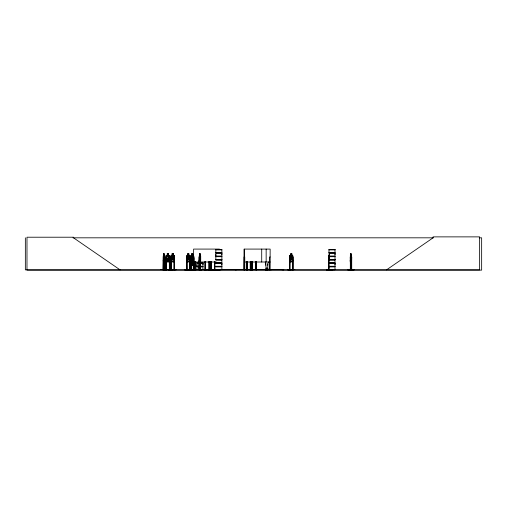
<?xml version="1.0" encoding="UTF-8"?>
<svg xmlns="http://www.w3.org/2000/svg" width="507" height="507" viewBox="0 0 507 507"><rect width="100%" height="100%" fill="white"/><g stroke="black" fill="none" stroke-linecap="round" stroke-linejoin="round"><path stroke-width="0.76" d="M196.925 266.264L196.925 263.291L202.971 263.291L202.965 266.264L196.925 266.264L196.931 264.781M202.965 264.781L202.965 263.291M215.836 256.098L215.836 254.615M221.87 264.781L221.87 263.291L215.83 263.291M221.87 254.615L221.87 253.132L215.83 253.132L215.83 256.098L221.876 256.098L221.876 253.132M335.007 264.781L335.007 263.291L328.967 263.291M335.007 254.615L335.007 253.132L328.967 253.132M217.123 269.844L221.965 269.585L214.131 269.819M221.965 269.604L214.068 269.851M241.579 269.604L257.404 269.61M246.427 269.844L246.408 261.492L246.37 269.851M164.255 261.808L164.249 255.401M351.357 261.808L351.509 260.23M160.763 269.61L176.081 269.813M266.688 268.235L267.056 268.285L266.688 268.431M266.91 268.349L266.828 268.311M347.884 269.844L354.038 269.844M347.96 269.851L353.962 269.851M201.399 269.813L201.412 269.382M326.35 269.844L335.019 269.73L335.007 266.859L328.967 266.859M326.438 269.851L332.706 269.844M329.208 259.635L329.258 258.374M164.23 258.95L164.04 260.224L163.672 260.224L163.672 255.452M199.137 269.844L199.207 255.965L199.733 255.401L199.682 253.811L200.214 253.811L200.436 258.95L200.195 260.224L199.752 260.224L199.733 253.811M203.725 269.604L184.789 269.851M190.86 258.931L191.196 257.347L193.516 257.347M191.234 257.347L190.962 269.851M193.376 261.758L193.699 260.224M193.395 261.808L193.775 260.23M163.393 255.401L163.33 269.851M189.491 261.808L189.884 255.959L188.813 255.401M292.514 261.758L292.888 260.224M292.964 260.23L292.539 261.808L289.903 261.808M350.369 255.401L350.305 269.851M350.375 255.452L350.362 261.808M174.135 255.401L174.604 255.959L174.573 260.23L174.123 261.758L171.29 261.758M174.148 261.808L174.604 260.23M184.763 269.61L195.601 269.61L184.763 269.787M169.306 261.808L169.775 260.23M287.856 269.787L294.757 269.61L287.83 269.819M328.783 261.808L328.84 255.401M169.199 269.813L169.807 269.382M172.266 269.813L168.33 269.851L172.247 269.819M164.211 269.819L164.002 253.811M164.376 269.813L164.439 255.959M192.768 263.71L193.256 263.177L193.256 260.211L192.768 258.938L192.768 255.984L192.248 257.436L191.494 255.953L192.052 257.797L191.57 259.723L192.261 258.145L193.097 259.692L192.457 257.803L193.078 256.035L191.861 255.984L191.38 263.177L191.868 263.71L191.906 265.3M247.105 269.819L247.048 269.382M252.904 269.819L249.793 269.819M191.83 253.811L191.373 258.95L191.861 260.224L191.849 263.196L192.387 261.726L193.135 263.209L192.578 261.365L193.066 259.438L192.368 261.016L191.532 259.47L192.178 261.358L191.564 263.184L192.768 263.177L192.768 260.211L193.256 258.95L192.723 253.861L191.817 253.861M204.029 269.813L216.026 269.819M204.036 269.61L205.962 269.851L204.036 269.787M209.385 269.819L209.397 261.492M209.581 269.61L209.461 261.492M211.273 269.819L211.267 261.599M193.281 269.844L193.3 263.013M246.662 269.844L246.668 269.382M193.465 263.76L193.813 258.931M193.813 263.196L193.503 263.76L191.202 263.76L190.892 263.177L190.854 255.965L191.164 255.401L191.83 255.401M190.892 255.991L191.183 255.452L193.414 255.452M187.115 255.401L186.779 255.991L186.912 269.851M289.573 269.851L289.554 255.965L289.909 255.401L290.714 255.401M289.586 269.851L289.592 255.965L289.947 255.401M173.375 253.811L172.114 253.811L172.114 255.401L171.271 255.401L170.878 255.965L170.878 260.23L171.258 261.808L174.18 261.808M170.922 255.991L171.309 255.401M165.985 269.851L165.903 255.965L166.34 255.401M265.953 269.844L265.833 268.799L265.338 269.844L265.541 269.471M267.373 269.591L265.484 269.844M265.852 269.762L266.321 269.825L265.991 269.724M267.43 269.844L265.541 269.737M267.468 269.642L267.937 269.642L268.083 268.799L267.95 269.844M268.26 269.838L265.662 269.724M291.804 253.861L290.714 253.861L290.752 255.452L290.15 255.984L290.15 258.95L290.714 260.224L291.766 260.224L292.324 258.95L291.804 253.811M172.184 255.452L171.569 255.984L171.569 258.95L172.184 260.224L173.331 260.224L173.952 258.95L173.952 255.984L173.331 255.452L173.343 253.811M167.259 255.452L166.619 255.984L166.619 258.95L167.259 260.224L168.451 260.224L169.091 258.95L169.091 255.984L168.451 255.452L168.419 253.861L167.228 253.861M386.549 269.851L433.092 237.821L433.092 236.877L479.628 236.877L479.628 269.851L25.35 269.851L25.35 237.821M267.785 269.851L267.056 269.705M193.484 269.819L193.566 256.935M329.208 256.035L329.265 257.245M72.932 237.821L433.333 237.821M479.273 237.821L481.65 237.821L481.65 270.123L26.985 270.123L26.985 237.213L73.528 237.213L73.528 237.821L120.064 269.851M219.455 249.083L193.617 249.083L193.604 269.851M215.824 249.552L221.876 249.552M328.961 249.552L335.019 249.552M215.836 249.85L221.87 249.85M328.973 249.85L335.007 249.85M215.83 252.537L221.876 252.537L221.876 249.672L215.824 249.659L215.836 252.537M215.786 252.74L221.914 252.74M328.923 252.74L335.051 252.74M215.786 252.923L221.914 252.923M328.923 252.923L335.051 252.923M163.609 253.811L164.053 253.811M187.78 253.811L188.851 253.811L188.851 255.401M191.785 253.811L192.799 253.811L192.768 255.452M163.622 253.861L164.04 253.861M172.152 253.861L173.331 253.861M187.812 253.861L188.819 253.861M199.701 253.861L200.195 253.861M350.635 253.861L351.098 253.861M163.97 254.127L163.97 254.66M163.66 255.401L163.222 255.965L163.172 269.851M166.309 255.401L167.259 255.401M168.451 255.401L169.325 255.401L169.775 255.959L169.706 269.851L169.661 256.935M173.343 255.401L174.174 255.401M187.07 255.401L187.818 255.401M192.761 255.401L193.427 255.401M200.164 255.401L200.677 255.984L200.69 260.23L200.474 261.808L199.352 261.808L199.226 260.224L199.403 261.808M291.804 255.401L292.564 255.401L292.964 255.959L292.926 269.851M328.789 255.401L329.201 255.401M350.318 255.401L350.673 255.401M351.066 255.401L351.541 255.984L351.566 269.851M163.349 255.452L164.3 255.452M171.29 255.452L174.155 255.452L174.604 255.959M189.51 255.452L187.089 255.452L186.741 255.965L186.798 269.851M199.365 255.452L200.518 255.452M289.928 255.452L292.552 255.452M328.796 255.452L329.214 255.452L329.201 253.811L329.17 260.224M350.324 255.452L351.395 255.452M165.903 255.965L166.359 255.452L169.306 255.452L169.706 255.984M189.884 255.959L189.814 269.851M190.816 255.965L190.797 269.851M200.639 255.959L200.639 269.851L200.658 269.382M328.669 255.965L328.663 269.851M351.56 255.959L351.351 255.401M167.259 255.984L168.451 255.984M328.967 256.098L335.013 256.098L335.013 253.132M215.786 256.308L221.914 256.308M328.923 256.308L335.051 256.308M215.786 256.491L221.914 256.491M328.923 256.491L335.051 256.491M215.83 256.7L221.876 256.7L221.876 259.559L215.836 259.483M328.967 256.7L335.013 256.7L335.013 259.559L328.961 259.565M163.317 256.935L163.096 269.851M164.376 256.935L164.173 269.851M169.763 256.935L169.313 256.935L169.37 269.851M174.528 256.935L174.085 256.935L174.047 269.851M189.396 256.935L189.814 256.935M193.3 256.935L194.054 256.935L194.004 269.851M200.626 256.935L200.48 269.851M244.089 256.935L243.924 269.851M244.304 256.935L244.742 256.935L244.792 269.851M270.149 256.935L269.711 256.935L269.661 269.851M289.573 256.935L289.998 256.935L289.915 269.851M328.663 256.935L328.821 269.851M350.217 256.935L350.514 269.851L350.185 269.382M167.259 258.95L168.451 258.95M191.861 258.95L192.768 258.938M328.973 259.483L335.007 259.483M221.876 259.565L215.773 259.641L221.876 259.717M328.961 259.717L335.019 259.717M215.824 259.838L221.876 259.838L221.87 262.696L215.83 262.696M328.961 259.818L335.019 259.818L335.007 262.696L328.967 262.696M215.836 260.009L221.87 260.009M328.973 260.009L335.007 260.009M163.222 260.23L163.393 261.808M186.741 260.23L187.102 261.808M190.816 260.23L191.158 261.808M191.861 260.224L192.768 260.211M289.592 260.23L289.934 261.808M163.349 261.758L164.3 261.758M169.306 261.758L166.328 261.758L165.979 260.224M187.089 261.758L189.51 261.758M193.414 261.758L191.139 261.758L190.892 260.224M199.365 261.758L200.518 261.758M289.928 261.758L292.552 261.758M350.324 261.758L351.395 261.758M163.343 261.808L164.306 261.808M166.296 261.808L169.338 261.808M187.064 261.808L189.529 261.808M191.114 261.808L193.44 261.808M351.408 261.808L350.312 261.808L350.191 260.224M193.617 262.005L216.324 262.005M244.304 262.005L270.149 262.005M196.925 262.696L202.971 262.696M196.887 262.905L203.015 262.905M215.786 262.905L221.914 262.905M328.923 262.905L335.051 262.905M196.887 263.089L203.015 263.089M215.786 263.089L221.914 263.089M328.923 263.089L335.051 263.089M190.86 263.203L191.259 263.71M192.844 263.76L192.844 265.351L191.83 265.351L191.868 263.71M215.83 266.264L221.876 266.264L221.876 263.291M328.967 266.264L335.013 266.264L335.013 263.291M196.887 266.467L203.015 266.467M215.786 266.467L221.914 266.467M328.923 266.467L335.051 266.467M196.887 266.65L203.015 266.65M215.786 266.65L221.914 266.65M328.923 266.65L335.051 266.65M215.83 266.859L221.876 266.859L221.876 269.724M265.839 269.141L265.979 269.591M266.055 269.23L267.671 269.23L268.007 263.006A1.616 1.616 0 0 0 268.476 261.859M163.362 269.382L163.013 269.851M164.414 269.382L164.091 269.851M170.707 269.382L171.239 269.382M174.04 269.382L174.566 269.382L174.566 269.851M186.563 269.382L187.051 269.382L187.039 269.851M189.365 269.382L189.852 269.382M190.632 269.382L191.107 269.382M216.4 269.451L192.66 269.451L192.66 269.851M221.901 269.451L283.717 269.451L283.717 269.851M289.529 269.382L290.042 269.382L290.036 269.851M292.571 269.382L293.09 269.382L293.078 269.851M328.625 269.382L328.999 269.851L328.967 261.492M351.389 269.382L351.738 269.382M249.761 269.61L252.936 269.61M287.856 269.61L294.757 269.61M326.426 269.61L335.007 269.642M347.948 269.61L353.975 269.61M208.592 269.819L213.485 269.819L208.529 269.851M196.912 269.844L196.925 266.859L202.971 266.859L202.882 269.813M270.256 269.813L270.199 269.382M252.106 269.382L251.985 269.844L251.973 261.492M251.821 269.813L251.745 261.492M219.411 269.851L219.411 269.382L219.677 269.851M199.758 269.813L199.714 269.382M210.462 269.813L210.57 261.492M210.646 269.819L210.633 261.492M171.233 269.819L171.195 256.935L170.751 256.935L170.751 269.851M208.992 261.492L209.055 269.844M193.389 255.401L193.737 255.984L193.731 269.851M251.77 269.787L251.789 269.382M165.903 260.23L166.328 261.808M170.922 260.224L171.296 261.808M350.413 258.95L350.635 260.224L351.047 260.224L351.047 253.861M266.112 269.356L265.719 263.006A1.616 1.616 0 0 1 265.243 261.859M351.719 269.851L351.706 256.935L351.408 269.851M351.643 269.382L351.624 269.851M351.098 255.452L351.117 253.811L350.622 253.811L350.356 269.851M350.673 253.811L350.686 255.452M350.204 269.382L350.21 269.851M330.412 269.382L330.406 269.851M330.291 269.382L330.253 269.851L330.171 269.382M330.089 269.382L330.076 269.851M329.17 255.984L329.17 258.95M328.745 269.382L328.764 269.851M293.046 269.851L293.046 256.935L292.615 256.935L292.577 269.851M292.856 269.382L292.786 269.851M292.735 256.935L292.697 269.851M291.836 255.401L291.836 253.811L290.676 253.811L290.714 255.452M289.877 256.935L289.808 269.851L289.763 269.382M283.502 269.451L283.502 269.851M282.773 269.451L282.773 269.851M282.107 269.451L282.107 269.851M271.131 269.451L271.131 269.851M270.098 269.851L270.149 249.083L244.304 249.083L244.355 269.851M269.762 269.382L269.762 269.851M267.24 269.471L267.24 268.057L266.498 268.057L266.498 269.471M266.409 268.647L266.409 269.591M266.15 249.083L266.15 262.005M261.713 249.083L261.713 262.005M256.358 261.492L256.32 269.851M256.288 261.492L256.219 269.851M256.016 269.382L256.029 269.851M255.959 261.492L255.915 269.851L255.889 261.492M252.435 261.492L252.486 269.851M252.366 261.492L252.302 269.851M252.042 261.492L252.042 269.851M251.358 269.382L251.352 269.851M251.301 261.492L251.25 269.851M250.724 261.492L250.769 269.851M250.654 261.492L250.686 269.851M250.585 269.382L250.597 269.851M250.325 261.492L250.395 269.851M250.255 261.492L250.211 269.851M247.486 269.382L247.486 269.851M247.435 261.492L247.384 269.851M246.998 261.492L246.934 269.851L246.852 269.382M246.732 261.492L246.782 269.851M244.697 269.382L244.697 269.851M244.254 269.382L244.273 269.851M244.089 249.083L244.089 269.851M236.059 269.451L236.059 269.851M236.002 269.451L236.002 269.851M235.337 269.451L235.337 269.851M220.317 269.451L220.317 269.851M219.068 269.851L219.068 269.382L218.967 269.851M215.836 256.7L215.83 259.559M215.05 269.382L215.05 269.851M214.936 261.492L215.006 269.851M214.873 269.382L214.879 269.851M214.6 261.492L214.6 269.851M214.537 261.492L214.486 269.851M211.108 261.599L211.127 269.851L211.039 261.492M210.975 261.492L210.931 269.851M210.69 269.382L210.703 269.851M209.125 269.382L209.112 269.851M209.055 261.492L209.011 269.851M205.544 269.382L205.544 269.851M205.43 261.492L205.474 269.851M205.367 269.382L205.373 269.851M205.094 261.492L205.094 269.851M205.031 261.492L205.031 269.851M201.773 269.382L201.767 269.851M201.653 269.382L201.609 269.851L201.564 269.382M200.335 261.492L200.335 269.851L200.322 269.382M199.612 269.382L199.663 269.851M199.346 269.851L199.327 256.935L199.004 269.851M199.169 256.935L199.105 269.851M195.41 269.382L195.41 269.851M195.36 261.492L195.309 269.851M194.973 269.382L194.973 269.851M194.922 261.492L194.872 269.851M194.105 269.382L194.105 269.851M193.433 256.935L193.401 269.851M192.812 263.71L192.799 265.351M191.095 269.851L191.063 256.935L190.664 256.935L190.632 269.851M190.86 269.382L190.866 269.851M189.681 259.971L189.681 269.851L189.599 269.382M189.529 256.935L189.491 269.851M189.396 259.971L189.365 269.851M188.813 253.811L188.819 255.452L189.333 255.984L189.333 258.95L188.819 260.224L187.85 260.224L187.337 258.95L187.818 253.811M186.994 269.851L187.007 256.935L186.595 256.935L186.595 269.851M186.608 269.382L186.69 269.851M174.528 255.984L174.528 269.851M174.421 256.935L174.421 269.851M174.262 269.382L174.25 269.851M174.193 256.935L174.155 269.851M172.146 253.811L172.152 255.452M171.093 256.935L171.132 269.851M171.017 269.382L171.036 269.851M170.929 269.382L170.916 269.851L170.859 256.935M169.592 269.382L169.592 269.851M169.408 256.935L169.477 269.851M168.451 261.808L168.495 253.811L167.183 253.811L167.259 261.808M166.321 269.851L166.321 269.382L165.783 269.382L165.789 269.851M166.226 269.851L166.283 256.935L165.827 256.935L165.89 269.851M166.182 256.935L166.125 269.851M163.983 253.861L163.983 255.452M163.66 253.811L163.622 255.452M267.588 263.906A1.077 1.077 0 0 1 267.411 265.205M265.89 265.205A1.077 1.077 0 0 1 265.89 263.684M164.129 259.628L163.786 258.145C163.311 263.634 163.311 252.137 163.78 257.436L164.091 255.953L164.129 259.628M351.3 259.628L350.914 258.145C350.73 262.918 349.748 255.224 351.047 255.984L351.047 258.95L350.635 258.95L350.641 255.946L350.907 257.436L351.262 255.953L351.3 259.628M200.322 259.628L199.91 258.145C199.295 263.773 199.295 251.998 199.897 257.436L200.284 255.953L200.322 259.628M189.187 259.628L188.287 258.145L187.387 259.692L188.065 257.797L187.47 255.953L188.268 257.436L189.149 255.978L188.49 257.803L189.187 259.628M292.273 259.628L291.893 259.635L291.297 258.145L290.321 259.692L291.056 257.797L290.353 255.978L291.278 257.436L292.235 255.978L291.519 257.803L292.273 259.628M173.793 259.628L173.369 259.635L172.716 258.145C172.317 260.687 170.732 259.698 172.456 257.797L171.689 255.978L172.697 257.436L173.743 255.978L172.963 257.803L173.793 259.628M335.019 249.672L328.961 249.659L328.973 252.537L335.013 252.537L335.013 249.672M168.242 254.127L167.468 254.127L167.468 254.66L168.242 254.66L168.242 254.127M173.128 254.127L172.393 254.127L172.393 254.66L173.128 254.66L173.128 254.127M188.642 254.127L188.027 254.127L188.027 254.66L188.642 254.66L188.642 254.127M192.609 254.127L192.02 254.127L192.02 254.66L192.609 254.66L192.609 254.127M200.119 254.127L199.828 254.66L200.119 254.127M291.576 254.127L290.904 254.127L290.904 254.66L291.576 254.66L291.576 254.127M164.04 255.984L163.672 255.984L163.672 258.95L164.04 258.95L164.04 255.984M173.331 255.984L172.184 255.984L172.184 258.95L173.331 258.95L173.331 255.984M188.819 255.984L187.85 255.984L187.85 258.95L188.819 258.95L188.819 255.984M200.195 255.984L199.752 255.984L199.752 258.95L200.195 258.95L200.195 255.984M291.766 255.984L290.714 255.984L290.714 258.95L291.766 258.95L291.766 255.984M192.609 264.502L192.026 264.502L192.026 265.034L192.609 265.034L192.609 264.502M193.782 258.938L193.471 257.347L193.737 258.938"/></g></svg>
